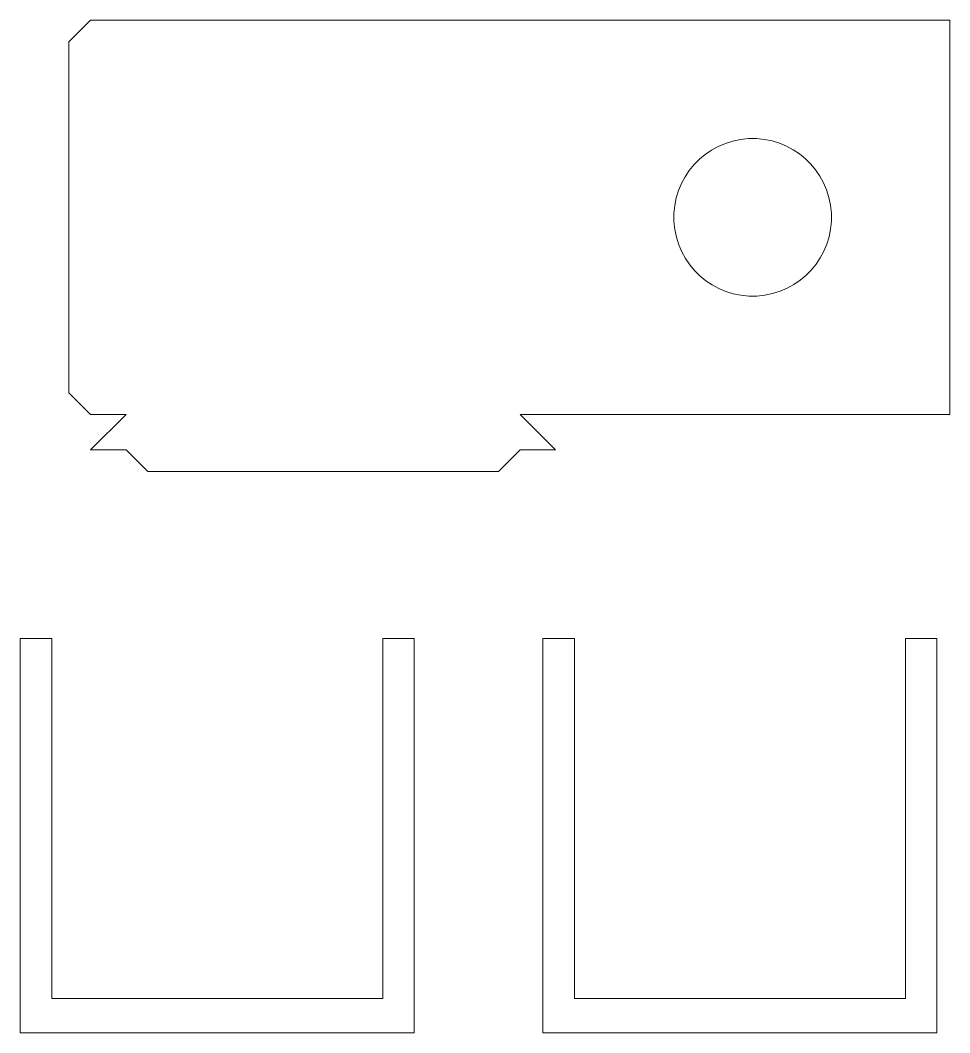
# Model space of a CAD drawing. Header units: millimetres. Extents: x 39 to 157, y -211 to -83.
import ezdxf

# ---------------------------------------------------------------- set-up
doc = ezdxf.new("R2010")
doc.units = ezdxf.units.MM
doc.header["$MEASUREMENT"] = 0
doc.layers.add('Calque 1', color=7, linetype='Continuous', lineweight=0)

msp = doc.modelspace()

# ---------------------------------------------------------------- linework, layer by layer
at = {"layer": 'Calque 1', "color": 18, "lineweight": 9, "true_color": 0x000000}
for points in [[(88.69, -160.95), (88.69, -210.95), (38.69, -210.95), (38.69, -160.95), (42.69, -160.95), (42.69, -206.6), (84.69, -206.6), (84.69, -160.95)], [(155, -160.95), (155, -210.95), (105, -210.95), (105, -160.95), (109, -160.95), (109, -206.6), (151, -206.6), (151, -160.95)]]:
    msp.add_lwpolyline(points, close=True, dxfattribs=at)
for points, knots in [([(156.62, -82.51), (156.62, -82.51), (47.62, -82.51), (47.62, -82.51), (47.62, -82.51), (44.87, -85.26), (44.87, -85.26), (44.87, -85.26), (44.87, -129.76), (44.87, -129.76), (44.87, -129.76), (47.62, -132.51), (47.62, -132.51), (47.62, -132.51), (52.12, -132.51), (52.12, -132.51), (52.12, -132.51), (52.12, -132.51), (52.12, -132.51), (52.12, -132.51), (52.12, -132.51), (52.12, -132.51), (52.12, -132.51), (47.62, -137.01), (47.62, -137.01), (47.62, -137.01), (52.12, -137.01), (52.12, -137.01), (52.12, -137.01), (54.87, -139.76), (54.87, -139.76), (54.87, -139.76), (99.37, -139.76), (99.37, -139.76), (99.37, -139.76), (102.12, -137.01), (102.12, -137.01), (102.12, -137.01), (106.62, -137.01), (106.62, -137.01), (106.62, -137.01), (102.12, -132.51), (102.12, -132.51), (102.12, -132.51), (156.62, -132.51), (156.62, -132.51), (156.62, -132.51), (156.62, -82.51), (156.62, -82.51)], [0, 0, 0, 0, 1, 1, 1, 2, 2, 2, 3, 3, 3, 4, 4, 4, 5, 5, 5, 6, 6, 6, 7, 7, 7, 8, 8, 8, 9, 9, 9, 10, 10, 10, 11, 11, 11, 12, 12, 12, 13, 13, 13, 14, 14, 14, 15, 15, 15, 16, 16, 16, 16]), ([(132.14, -117.49), (126.63, -117.78), (121.92, -113.55), (121.63, -108.03), (121.34, -102.51), (125.58, -97.81), (131.1, -97.52), (136.61, -97.23), (141.32, -101.47), (141.61, -106.98), (141.9, -112.5), (137.66, -117.2), (132.14, -117.49)], [0, 0, 0, 0, 1, 1, 1, 2, 2, 2, 3, 3, 3, 4, 4, 4, 4])]:
    msp.add_open_spline(points, degree=3, knots=knots, dxfattribs=at)

doc.saveas('drawing.dxf')
